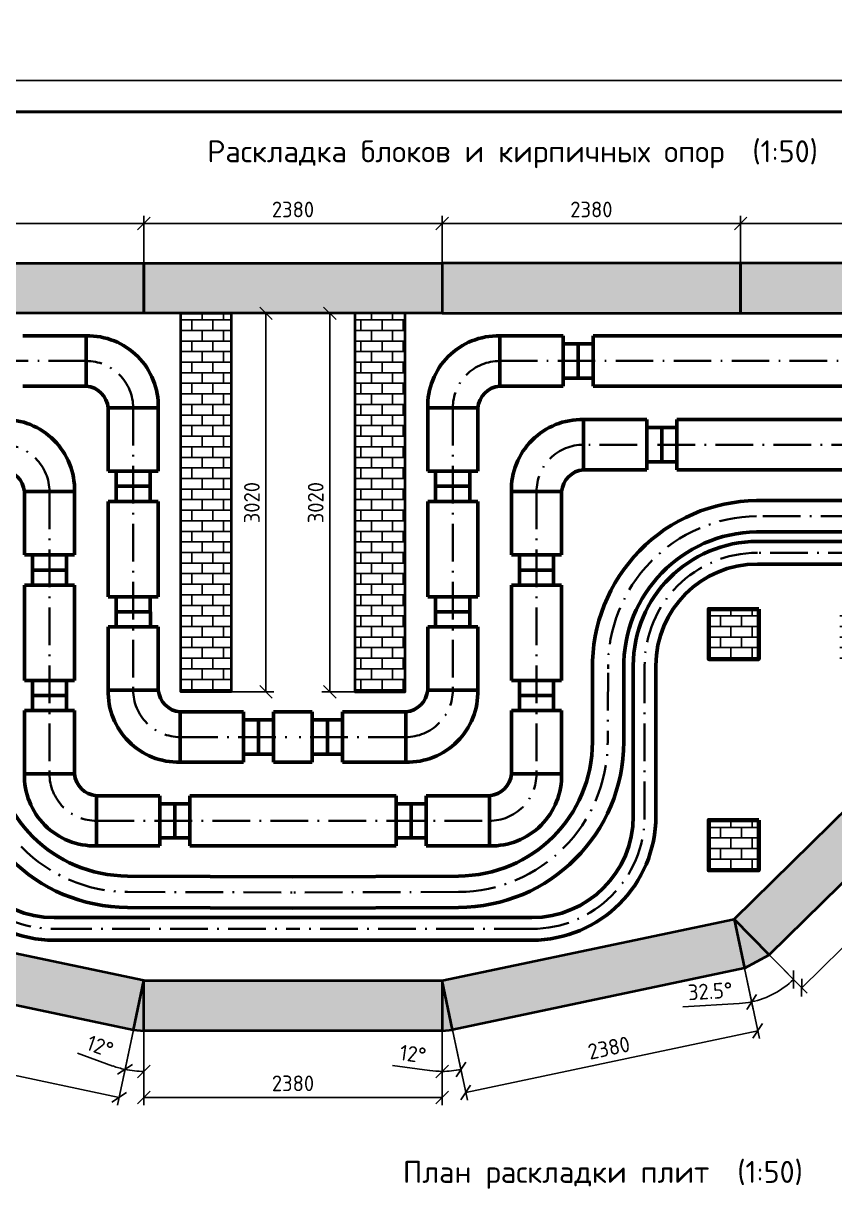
# Model space of a CAD drawing. Header units: millimetres. Extents: x 1601 to 15402, y -324 to 12625.
# Drawn here: x 8071.6 to 8200.9, y 1984 to 2172.3 of the extents above; entities that cross this region are included whole.
import ezdxf

# ---------------------------------------------------------------- set-up
doc = ezdxf.new("R2010")
doc.units = ezdxf.units.MM
doc.linetypes.add('ACAD_ISO10W100', pattern=[18.5, 12, -3, 0.5, -3])
for name, color, linetype, lineweight in [('2 Рамка обычные', 1, 'Continuous', 60), ('Объекты проект.', 1, 'Continuous', 80), ('Основной', 1, 'Continuous', 60)]:
    doc.layers.add(name, color=color, linetype=linetype, lineweight=lineweight)
doc.styles.add('-ISOCPEUR-', font='isocpeur.TTF')
doc.styles.add('GOST', font='GOST Common.ttf')
doc.dimstyles.new('М 1 к 50', dxfattribs={"dimtxt": 2.5, "dimasz": 2, "dimexe": 1.25, "dimexo": 0, "dimgap": 1, "dimtad": 1, "dimdec": 0, "dimlfac": 50, "dimzin": 0, "dimdsep": 46, "dimtxsty": 'GOST', "dimblk": 'OBLIQUE', "dimcen": 0, "dimclrd": 256, "dimclre": 256, "dimclrt": 256, "dimazin": 2, "dimtfac": 1, "dimtdec": 0, "dimtmove": 0, "dimatfit": 3, "dimldrblk": 'NONE', "dimfxl": 1.25, "dimtolj": 1, "dimtzin": 0, "dimlwd": -1, "dimlwe": -1, "dimarcsym": 2})
pattern_1 = [(0, (-52.7648, 0), (0, 1.68656), []), (90, (-52.7648, 0), (-1.68656, 1.68656), [1.68656, -1.68656])]
pattern_2 = [(45, (-52.7648, 94.1374), (0.72403315, 2.65478822), [3.413125, -0.682625, 0, -0.682625])]

# ---------------------------------------------------------------- blocks, each defined once
blk = doc.blocks.new('_Oblique')
at = {"color": 0, "linetype": 'ByBlock', "lineweight": -2}
blk.add_line((-0.5, -0.5), (0.5, 0.5), dxfattribs=at)
blk = doc.blocks.new('*D438')
at = {"transparency": 16777216}
for p, q in [((8043.13, 2134.12), (8043.13, 2141.68)), ((8090.73, 2134.12), (8090.73, 2141.68)), ((8043.13, 2140.43), (8090.73, 2140.43))]:
    blk.add_line(p, q, dxfattribs=at)
at = {"layer": 'Defpoints', "color": 0, "transparency": 16777216}
for p in [(8090.73, 2140.43), (8043.13, 2134.12), (8090.73, 2134.12)]:
    blk.add_point(p, dxfattribs=at)
at = {"transparency": 16777216, "xscale": 2, "yscale": 2, "zscale": 2, "rotation": 180}
blk.add_blockref('_Oblique', (8043.13, 2140.43), dxfattribs=at)
at = {"transparency": 16777216, "xscale": 2, "yscale": 2, "zscale": 2}
blk.add_blockref('_Oblique', (8090.73, 2140.43), dxfattribs=at)
at = {"transparency": 16777216, "insert": (8066.93, 2142.68), "char_height": 2.5, "attachment_point": 5, "style": 'GOST'}
blk.add_mtext('\\A1;2380', dxfattribs=at)
blk = doc.blocks.new('_None')
blk = doc.blocks.new('*D439')
at = {"transparency": 16777216}
for p, q in [((8104.64, 2126.12), (8111.47, 2126.12)), ((8110.22, 2126.12), (8110.22, 2065.72)), ((8104.64, 2065.72), (8111.47, 2065.72))]:
    blk.add_line(p, q, dxfattribs=at)
at = {"layer": 'Defpoints', "color": 0, "transparency": 16777216}
for p in [(8104.64, 2126.12), (8104.64, 2065.72), (8110.22, 2065.72)]:
    blk.add_point(p, dxfattribs=at)
at = {"transparency": 16777216, "xscale": 2, "yscale": 2, "zscale": 2}
for p, rotation in [((8110.22, 2126.12), 90), ((8110.22, 2065.72), 270)]:
    blk.add_blockref('_Oblique', p, dxfattribs=dict(at, rotation=rotation))
at = {"transparency": 16777216, "insert": (8107.97, 2095.92), "char_height": 2.5, "attachment_point": 5, "rotation": 90, "style": 'GOST'}
blk.add_mtext('\\A1;3020', dxfattribs=at)
blk = doc.blocks.new('*D440')
at = {"transparency": 16777216}
for p, q in [((8124.42, 2126.12), (8119.15, 2126.12)), ((8120.4, 2126.12), (8120.4, 2065.72)), ((8124.42, 2065.72), (8119.15, 2065.72))]:
    blk.add_line(p, q, dxfattribs=at)
at = {"layer": 'Defpoints', "color": 0, "transparency": 16777216}
for p in [(8124.42, 2126.12), (8120.4, 2065.72), (8124.42, 2065.72)]:
    blk.add_point(p, dxfattribs=at)
at = {"transparency": 16777216, "xscale": 2, "yscale": 2, "zscale": 2}
for p, rotation in [((8120.4, 2126.12), 90), ((8120.4, 2065.72), 270)]:
    blk.add_blockref('_Oblique', p, dxfattribs=dict(at, rotation=rotation))
at = {"transparency": 16777216, "insert": (8118.15, 2095.92), "char_height": 2.5, "attachment_point": 5, "rotation": 90, "style": 'GOST'}
blk.add_mtext('\\A1;3020', dxfattribs=at)
blk = doc.blocks.new('*D441')
at = {"transparency": 16777216}
for p, q in [((8090.73, 2134.12), (8090.73, 2141.68)), ((8138.33, 2134.12), (8138.33, 2141.68)), ((8090.73, 2140.43), (8138.33, 2140.43))]:
    blk.add_line(p, q, dxfattribs=at)
at = {"layer": 'Defpoints', "color": 0, "transparency": 16777216}
for p in [(8138.33, 2140.43), (8090.73, 2134.12), (8138.33, 2134.12)]:
    blk.add_point(p, dxfattribs=at)
at = {"transparency": 16777216, "xscale": 2, "yscale": 2, "zscale": 2, "rotation": 180}
blk.add_blockref('_Oblique', (8090.73, 2140.43), dxfattribs=at)
at = {"transparency": 16777216, "xscale": 2, "yscale": 2, "zscale": 2}
blk.add_blockref('_Oblique', (8138.33, 2140.43), dxfattribs=at)
at = {"transparency": 16777216, "insert": (8114.53, 2142.68), "char_height": 2.5, "attachment_point": 5, "style": 'GOST'}
blk.add_mtext('\\A1;2380', dxfattribs=at)
blk = doc.blocks.new('*D442')
at = {"transparency": 16777216}
for p, q in [((8138.33, 2134.12), (8138.33, 2141.68)), ((8185.93, 2134.12), (8185.93, 2141.68)), ((8138.33, 2140.43), (8185.93, 2140.43))]:
    blk.add_line(p, q, dxfattribs=at)
at = {"layer": 'Defpoints', "color": 0, "transparency": 16777216}
for p in [(8185.93, 2140.43), (8138.33, 2134.12), (8185.93, 2134.12)]:
    blk.add_point(p, dxfattribs=at)
at = {"transparency": 16777216, "xscale": 2, "yscale": 2, "zscale": 2, "rotation": 180}
blk.add_blockref('_Oblique', (8138.33, 2140.43), dxfattribs=at)
at = {"transparency": 16777216, "xscale": 2, "yscale": 2, "zscale": 2}
blk.add_blockref('_Oblique', (8185.93, 2140.43), dxfattribs=at)
at = {"transparency": 16777216, "insert": (8162.13, 2142.68), "char_height": 2.5, "attachment_point": 5, "style": 'GOST'}
blk.add_mtext('\\A1;2380', dxfattribs=at)
blk = doc.blocks.new('*D443')
at = {"transparency": 16777216}
for p, q in [((8185.93, 2134.12), (8185.93, 2141.68)), ((8233.53, 2134.12), (8233.53, 2141.68)), ((8185.93, 2140.43), (8233.53, 2140.43))]:
    blk.add_line(p, q, dxfattribs=at)
at = {"layer": 'Defpoints', "color": 0, "transparency": 16777216}
for p in [(8233.53, 2140.43), (8185.93, 2134.12), (8233.53, 2134.12)]:
    blk.add_point(p, dxfattribs=at)
at = {"transparency": 16777216, "xscale": 2, "yscale": 2, "zscale": 2, "rotation": 180}
blk.add_blockref('_Oblique', (8185.93, 2140.43), dxfattribs=at)
at = {"transparency": 16777216, "xscale": 2, "yscale": 2, "zscale": 2}
blk.add_blockref('_Oblique', (8233.53, 2140.43), dxfattribs=at)
at = {"transparency": 16777216, "insert": (8209.73, 2142.68), "char_height": 2.5, "attachment_point": 5, "style": 'GOST'}
blk.add_mtext('\\A1;2380', dxfattribs=at)
blk = doc.blocks.new('*D452')
at = {"transparency": 16777216}
for p, q in [((8042.5, 2021.67), (8039.96, 2009.64)), ((8089.08, 2011.84), (8086.54, 1999.81)), ((8040.22, 2010.86), (8086.8, 2001.03))]:
    blk.add_line(p, q, dxfattribs=at)
at = {"layer": 'Defpoints', "color": 0, "transparency": 16777216}
for p in [(8042.5, 2021.67), (8089.08, 2011.84), (8086.8, 2001.03)]:
    blk.add_point(p, dxfattribs=at)
at = {"transparency": 16777216, "xscale": 2, "yscale": 2, "zscale": 2}
for p, rotation in [((8040.22, 2010.86), 168.0864964176612), ((8086.8, 2001.03), 348.0864964176612)]:
    blk.add_blockref('_Oblique', p, dxfattribs=dict(at, rotation=rotation))
at = {"transparency": 16777216, "insert": (8063.97, 2008.15), "char_height": 2.5, "attachment_point": 5, "rotation": 348.0865, "style": 'GOST'}
blk.add_mtext('\\A1;2380', dxfattribs=at)
blk = doc.blocks.new('*D453')
at = {"transparency": 16777216}
for p, q in [((8090.73, 2011.67), (8090.73, 1999.78)), ((8138.33, 2011.67), (8138.33, 1999.78)), ((8090.73, 2001.03), (8138.33, 2001.03))]:
    blk.add_line(p, q, dxfattribs=at)
at = {"layer": 'Defpoints', "color": 0, "transparency": 16777216}
for p in [(8090.73, 2011.67), (8138.33, 2011.67), (8138.33, 2001.03)]:
    blk.add_point(p, dxfattribs=at)
at = {"transparency": 16777216, "xscale": 2, "yscale": 2, "zscale": 2, "rotation": 180}
blk.add_blockref('_Oblique', (8090.73, 2001.03), dxfattribs=at)
at = {"transparency": 16777216, "xscale": 2, "yscale": 2, "zscale": 2}
blk.add_blockref('_Oblique', (8138.33, 2001.03), dxfattribs=at)
at = {"transparency": 16777216, "insert": (8114.53, 2003.28), "char_height": 2.5, "attachment_point": 5, "style": 'GOST'}
blk.add_mtext('\\A1;2380', dxfattribs=at)
blk = doc.blocks.new('*D454')
at = {"transparency": 16777216}
for p, q in [((8186.55, 2021.67), (8188.93, 2010.43)), ((8139.98, 2011.84), (8142.35, 2000.6)), ((8142.09, 2001.83), (8188.67, 2011.65))]:
    blk.add_line(p, q, dxfattribs=at)
at = {"layer": 'Defpoints', "color": 0, "transparency": 16777216}
for p in [(8186.55, 2021.67), (8139.98, 2011.84), (8188.67, 2011.65)]:
    blk.add_point(p, dxfattribs=at)
at = {"transparency": 16777216, "xscale": 2, "yscale": 2, "zscale": 2}
for p, rotation in [((8188.67, 2011.65), 11.91350358233715), ((8142.09, 2001.83), 191.9135035823371)]:
    blk.add_blockref('_Oblique', p, dxfattribs=dict(at, rotation=rotation))
at = {"transparency": 16777216, "insert": (8164.92, 2008.94), "char_height": 2.5, "attachment_point": 5, "rotation": 11.9135, "style": 'GOST'}
blk.add_mtext('\\A1;2380', dxfattribs=at)
blk = doc.blocks.new('*D455')
at = {"transparency": 16777216}
for p, q in [((8224.47, 2057.13), (8230.51, 2050.98)), ((8195.67, 2018.53), (8229.64, 2051.87)), ((8190.51, 2023.79), (8196.55, 2017.64))]:
    blk.add_line(p, q, dxfattribs=at)
at = {"layer": 'Defpoints', "color": 0, "transparency": 16777216}
for p in [(8224.47, 2057.13), (8229.64, 2051.87), (8190.51, 2023.79)]:
    blk.add_point(p, dxfattribs=at)
at = {"transparency": 16777216, "xscale": 2, "yscale": 2, "zscale": 2}
for p, rotation in [((8229.64, 2051.87), 44.47191875475352), ((8195.67, 2018.53), 224.4719187547535)]:
    blk.add_blockref('_Oblique', p, dxfattribs=dict(at, rotation=rotation))
at = {"transparency": 16777216, "insert": (8211.08, 2036.81), "char_height": 2.5, "attachment_point": 5, "rotation": 44.4719, "style": 'GOST'}
blk.add_mtext('\\A1;2380', dxfattribs=at)
blk = doc.blocks.new('*D461')
at = {"transparency": 16777216}
for p, q in [((8089.08, 2011.84), (8087.48, 2004.27)), ((8090.73, 2011.67), (8090.73, 2003.93)), ((8085.81, 2006.04), (8080.17, 2008.08))]:
    blk.add_line(p, q, dxfattribs=at)
for start, end in [(250.169, 258.0865), (258.0865, 270)]:
    blk.add_arc((8090.73, 2019.67), 14.48, start, end, dxfattribs=at)
at = {"layer": 'Defpoints', "color": 0, "transparency": 16777216}
for p in [(8090.73, 2019.67), (8090.73, 2019.67), (8089.08, 2011.84), (8090.73, 2011.67), (8089.73, 2005.22)]:
    blk.add_point(p, dxfattribs=at)
at = {"transparency": 16777216, "xscale": 2, "yscale": 2, "zscale": 2}
for p, rotation in [((8087.74, 2005.5), 168.0864964176652), ((8090.73, 2005.18), 2.398081733190338e-12)]:
    blk.add_blockref('_Oblique', p, dxfattribs=dict(at, rotation=rotation))
at = {"transparency": 16777216, "insert": (8083.76, 2009.18), "char_height": 2.5, "attachment_point": 5, "rotation": 340.169, "style": 'GOST'}
blk.add_mtext('\\A1;12°', dxfattribs=at)
blk = doc.blocks.new('*D464')
at = {"transparency": 16777216}
for p, q in [((8190.51, 2023.79), (8195.25, 2018.96)), ((8186.55, 2021.67), (8187.95, 2015.05)), ((8185.71, 2016.01), (8176.73, 2015.47))]:
    blk.add_line(p, q, dxfattribs=at)
for start, end in [(281.9135, 314.4719), (273.4262, 281.9135)]:
    blk.add_arc((8184.9, 2029.5), 13.51, start, end, dxfattribs=at)
at = {"layer": 'Defpoints', "color": 0, "transparency": 16777216}
for p in [(8184.9, 2029.5), (8184.9, 2029.5), (8190.51, 2023.79), (8186.55, 2021.67), (8192.39, 2018.24)]:
    blk.add_point(p, dxfattribs=at)
at = {"transparency": 16777216, "xscale": 2, "yscale": 2, "zscale": 2}
for p, rotation in [((8194.37, 2019.85), 44.47191875478023), ((8187.69, 2016.27), 191.9135035823295)]:
    blk.add_blockref('_Oblique', p, dxfattribs=dict(at, rotation=rotation))
at = {"transparency": 16777216, "insert": (8181.08, 2017.98), "char_height": 2.5, "attachment_point": 5, "rotation": 3.4262, "style": 'GOST'}
blk.add_mtext('\\A1;32.5°', dxfattribs=at)
blk = doc.blocks.new('*D465')
at = {"transparency": 16777216}
for p, q in [((8138.33, 2011.67), (8138.33, 2003.93)), ((8139.98, 2011.84), (8141.58, 2004.27)), ((8136.33, 2005.32), (8130.39, 2006.15))]:
    blk.add_line(p, q, dxfattribs=at)
for start, end in [(262.0825, 270), (270, 281.9135)]:
    blk.add_arc((8138.33, 2019.67), 14.48, start, end, dxfattribs=at)
at = {"layer": 'Defpoints', "color": 0, "transparency": 16777216}
for p in [(8138.33, 2019.67), (8138.33, 2019.67), (8138.33, 2011.67), (8139.98, 2011.84), (8140.33, 2005.32)]:
    blk.add_point(p, dxfattribs=at)
at = {"transparency": 16777216, "xscale": 2, "yscale": 2, "zscale": 2}
for p, rotation in [((8138.33, 2005.18), 180.0000000000008), ((8141.32, 2005.5), 11.91350358234417)]:
    blk.add_blockref('_Oblique', p, dxfattribs=dict(at, rotation=rotation))
at = {"transparency": 16777216, "insert": (8133.67, 2007.96), "char_height": 2.5, "attachment_point": 5, "rotation": 352.0825, "style": 'GOST'}
blk.add_mtext('\\A1;12°', dxfattribs=at)

msp = doc.modelspace()

# ---------------------------------------------------------------- hatches: boundary and pattern name
h = msp.add_hatch()
h.set_pattern_fill('ANSI36', scale=0.43)
h.set_pattern_definition([(45, (0, 16.3486), (0.72403315, 2.65478822), [3.413125, -0.682625, 0, -0.682625])])
h.paths.add_polyline_path([(8269.2232, 1794.5028), (8221.6232, 1794.5028), (8221.6232, 1782.9028), (8269.2232, 1782.9028)])
h.paths.add_polyline_path([(8089.042, 2009.253), (8153.092, 2009.253), (8153.092, 2017.653), (8089.042, 2017.653)], flags=9)
h.paths.add_polyline_path([(8074.8221, 2163.9291), (8172.1221, 2163.9291), (8172.1221, 2172.3291), (8074.8221, 2172.3291)], flags=9)
h.paths.add_polyline_path([(7926.5102, 1912.0319), (7930.0102, 1912.0319), (7930.0102, 1919.7478), (7926.5102, 1919.7478)], flags=9)
h.paths.add_polyline_path([(8259.0492, 1911.3483), (8262.5492, 1911.3483), (8262.5492, 1919.0642), (8259.0492, 1919.0642)], flags=9)
h = msp.add_hatch()
h.set_pattern_fill('ANSI36', scale=0.43)
h.set_pattern_definition(pattern_2)
h.paths.add_polyline_path([(7947.9286, 2134.1186), (7900.3286, 2134.1186), (7900.3286, 2126.1186), (7947.9286, 2126.1186)])
h.paths.add_polyline_path([(7995.5286, 2134.1186), (7947.9286, 2134.1186), (7947.9286, 2126.1186), (7995.5286, 2126.1186)])
h.paths.add_polyline_path([(8043.1286, 2134.1186), (7995.5286, 2134.1186), (7995.5286, 2126.1186), (8043.1286, 2126.1186)])
h.paths.add_polyline_path([(8090.7286, 2134.1186), (8043.1286, 2134.1186), (8043.1286, 2126.1186), (8090.7286, 2126.1186)])
h.paths.add_polyline_path([(8138.3286, 2134.1186), (8090.7286, 2134.1186), (8090.7286, 2126.1186), (8138.3286, 2126.1186)])
h.paths.add_polyline_path([(8185.9286, 2134.1186), (8138.3286, 2134.1186), (8138.3286, 2126.1186), (8185.9286, 2126.1186)])
h.paths.add_polyline_path([(8233.5286, 2134.1186), (8185.9286, 2134.1186), (8185.9286, 2126.1186), (8233.5286, 2126.1186)])
h.paths.add_polyline_path([(8281.1286, 2134.1186), (8233.5286, 2134.1186), (8233.5286, 2126.1186), (8281.1286, 2126.1186)])
h.paths.add_polyline_path([(8328.7286, 2134.1186), (8281.1286, 2134.1186), (8281.1286, 2126.1186), (8328.7286, 2126.1186)])
h = msp.add_hatch()
h.set_pattern_fill('AR-B816', scale=0.0083)
h.set_pattern_definition(pattern_1)
h.paths.add_polyline_path([(8104.6406, 2126.1186), (8096.6406, 2126.1186), (8096.6406, 2065.7186), (8104.6406, 2065.7186)])
h.paths.add_polyline_path([(8132.4165, 2126.1186), (8124.4165, 2126.1186), (8124.4165, 2065.7186), (8132.4165, 2065.7186)])
h = msp.add_hatch()
h.set_pattern_fill('ANSI36', scale=0.43)
h.set_pattern_definition(pattern_2)
h.paths.add_polyline_path([(8316.8232, 2073.361), (8316.8232, 2081.361), (8269.2232, 2081.361), (8269.2232, 2073.361)])
h.paths.add_polyline_path([(8269.2232, 2073.361), (8266.4958, 2080.8817), (8221.7474, 2064.6539), (8224.4748, 2057.1331)])
h.paths.add_polyline_path([(8184.9033, 2029.4952), (8190.5078, 2023.7865), (8224.4748, 2057.1331), (8218.8703, 2062.8419)])
h.paths.add_polyline_path([(8138.3286, 2019.669), (8139.98, 2011.8413), (8186.5548, 2021.6676), (8184.9033, 2029.4952)])
h.paths.add_polyline_path([(8138.3286, 2011.669), (8138.3286, 2019.669), (8090.7286, 2019.669), (8090.7286, 2011.669)])
h.paths.add_polyline_path([(8044.1538, 2029.4952), (8042.5024, 2021.6676), (8089.0771, 2011.8413), (8090.7286, 2019.669)])
h.paths.add_polyline_path([(8038.5494, 2023.7865), (8044.1538, 2029.4952), (8010.1868, 2062.8419), (8004.5823, 2057.1331)])
h.paths.add_polyline_path([(7962.5613, 2080.8817), (7959.8339, 2073.361), (8004.5823, 2057.1331), (8007.3097, 2064.6539)])
h.paths.add_polyline_path([(7912.2339, 2081.361), (7912.2339, 2073.361), (7959.8339, 2073.361), (7959.8339, 2081.361)])
h = msp.add_hatch()
h.set_pattern_fill('ANSI36', scale=0.17)
h.set_pattern_definition([(45, (-52.7648, 94.1374), (0.286245664, 1.049567434), [1.349375, -0.269875, 0, -0.269875])])
h.paths.add_polyline_path([(8010.1868, 2062.8419), (8007.3097, 2064.6539), (8004.5823, 2057.1331)])
h.paths.add_polyline_path([(8044.1538, 2029.4952), (8038.5494, 2023.7865), (8042.5024, 2021.6676)])
h.paths.add_polyline_path([(8089.0771, 2011.8413), (8090.7286, 2011.669), (8090.7286, 2019.669)])
h.paths.add_polyline_path([(8138.3286, 2019.669), (8138.3286, 2011.669), (8139.98, 2011.8413)])
h.paths.add_polyline_path([(8186.5548, 2021.6676), (8190.5078, 2023.7865), (8184.9033, 2029.4952)])
h.paths.add_polyline_path([(8224.4748, 2057.1331), (8221.7474, 2064.6539), (8218.8703, 2062.8419)])
h.paths.add_polyline_path([(8269.2232, 2073.361), (8269.2232, 2081.361), (8266.4958, 2080.8817)])
h = msp.add_hatch()
h.set_pattern_fill('AR-B816', scale=0.0083)
h.set_pattern_definition(pattern_1)
h.paths.add_polyline_path([(8209.7706, 2078.948), (8201.7706, 2078.948), (8201.7706, 2070.948), (8209.7706, 2070.948), (8209.7706, 2074.823, -1), (8209.7706, 2075.073)])
h.paths.add_polyline_path([(8188.835, 2078.948), (8180.835, 2078.948), (8180.835, 2070.948), (8188.835, 2070.948)])
h.paths.add_polyline_path([(8188.835, 2045.265), (8180.835, 2045.265), (8180.835, 2037.265), (8188.835, 2037.265)])

# ---------------------------------------------------------------- linework, layer by layer
msp.add_line((8215.7453, 2126.1186), (8080.0303, 2126.1186))
at = {"color": 3, "linetype": 'ACAD_ISO10W100', "lineweight": 35, "ltscale": 0.5}
for p, q in [((8081.5518, 2118.5152), (7930.3194, 2118.5152)), ((8147.5053, 2118.5152), (8298.7377, 2118.5152)), ((8089.0397, 2111.0188), (8089.0435, 2066.0134)), ((8140.0175, 2111.0188), (8140.0137, 2066.0134)), ((8298.9457, 2105.1614), (8160.8737, 2105.1627)), ((8075.6835, 2097.6688), (8075.6835, 2052.6565)), ((8153.3737, 2097.6688), (8153.3737, 2052.6565)), ((8260.2431, 2093.7436), (8188.4738, 2093.7416)), ((8298.4111, 2087.9195), (8188.6156, 2087.9195)), ((8164.7918, 2068.7435), (8164.7302, 2057.6749)), ((8170.6156, 2069.9195), (8170.6156, 2045.9195)), ((8096.5435, 2058.5201), (8114.5286, 2058.5201)), ((8132.5137, 2058.5201), (8114.5286, 2058.5201)), ((8132.5137, 2058.5201), (8114.5286, 2058.5201)), ((8083.1835, 2045.1601), (8145.8858, 2045.1576)), ((8088.1532, 2033.8092), (8114.5286, 2033.7433)), ((8140.9039, 2033.8092), (8114.5286, 2033.7433)), ((8076.4416, 2027.9195), (8114.5286, 2027.9195)), ((8152.6156, 2027.9195), (8114.5286, 2027.9195))]:
    msp.add_line(p, q, dxfattribs=at)
at = {"color": 18, "lineweight": 35, "true_color": 0x000000}
for p, q in [((8095.6835, 2045.1614), (8095.6835, 2044.0214)), ((8095.6835, 2045.1595), (8095.6835, 2044.0195)), ((8133.3737, 2045.1614), (8133.3737, 2044.0214)), ((8133.3737, 2045.1595), (8133.3737, 2044.0195))]:
    msp.add_line(p, q, dxfattribs=at)
at = {"lineweight": 40}
for p, q in [((8186.5548, 2021.6676), (8190.5078, 2023.7865)), ((8089.0771, 2011.8413), (8090.7286, 2011.669)), ((8138.3286, 2011.669), (8139.98, 2011.8413))]:
    msp.add_line(p, q, dxfattribs=at)
msp.add_lwpolyline([(7875.4505, 2163.2524), (8469.4505, 2163.2524), (8469.4505, 1743.2524), (7875.4505, 1743.2524)], close=True)
at = {"const_width": 0.5}
msp.add_lwpolyline([(7895.4505, 2158.2524), (8464.4505, 2158.2524), (8464.4505, 1748.2524), (7895.4505, 1748.2524)], close=True, dxfattribs=at)
at = {"lineweight": 40}
for points in [[(8043.1286, 2134.1186), (8090.7286, 2134.1186), (8090.7286, 2126.1186), (8043.1286, 2126.1186)], [(8090.7286, 2134.1186), (8138.3286, 2134.1186), (8138.3286, 2126.1186), (8090.7286, 2126.1186)], [(8185.9286, 2134.1186), (8138.3286, 2134.1186), (8138.3286, 2126.1186), (8185.9286, 2126.1186)], [(8233.5286, 2134.1186), (8185.9286, 2134.1186), (8185.9286, 2126.1186), (8233.5286, 2126.1186)], [(8104.6406, 2126.1186), (8104.6406, 2065.7186), (8096.6406, 2065.7186), (8096.6406, 2126.1186)], [(8124.4165, 2126.1186), (8124.4165, 2065.7186), (8132.4165, 2065.7186), (8132.4165, 2126.1186)], [(8184.9033, 2029.4952), (8218.8703, 2062.8419), (8224.4748, 2057.1331), (8190.5078, 2023.7865)], [(8090.7286, 2019.669), (8044.1538, 2029.4952), (8042.5024, 2021.6676), (8089.0771, 2011.8413)], [(8138.3286, 2019.669), (8184.9033, 2029.4952), (8186.5548, 2021.6676), (8139.98, 2011.8413)], [(8090.7286, 2019.669), (8138.3286, 2019.669), (8138.3286, 2011.669), (8090.7286, 2011.669)]]:
    msp.add_lwpolyline(points, close=True, dxfattribs=at)
at = {"lineweight": 100}
for points in [[(8188.835, 2078.948), (8180.835, 2078.948), (8180.835, 2070.948), (8188.835, 2070.948)], [(8188.835, 2045.265), (8180.835, 2045.265), (8180.835, 2037.265), (8188.835, 2037.265)]]:
    msp.add_lwpolyline(points, close=True, dxfattribs=at)
at = {"color": 3, "linetype": 'ACAD_ISO10W100', "lineweight": 35, "ltscale": 0.5}
for centre, radius, start, end in [((8081.5457, 2111.0212), 7.4939, 359.981201, 90.0464), ((8147.5114, 2111.0212), 7.4939, 89.9536, 180.018799), ((8068.1895, 2097.6688), 7.4939, 359.981201, 90.0464), ((8160.8676, 2097.6688), 7.4939, 89.9536, 180.018799), ((8188.7918, 2069.7437), 24, 90.759082, 180.770971), ((8188.6156, 2069.9195), 18, 90, 180), ((8096.5374, 2066.014), 7.4939, 179.981201, 270.0464), ((8132.5197, 2066.014), 7.4939, 269.9536, 0.018799), ((8088.3266, 2057.8086), 24, 180.155929, 269.586156), ((8140.7305, 2057.8086), 24, 270.413844, 359.844071), ((8083.1774, 2052.654), 7.4939, 179.981201, 270.0464), ((8145.8797, 2052.654), 7.4939, 269.9536, 0.018799), ((8076.4416, 2045.9195), 18, 180, 270), ((8152.6156, 2045.9195), 18, 270, 0)]:
    msp.add_arc(centre, radius, start, end, dxfattribs=at)
at = {"layer": '2 Рамка обычные'}
for p, q in [((8071.4397, 2122.5176), (8082.0675, 2122.5176)), ((8081.5518, 2122.5176), (8081.5518, 2114.5176)), ((8157.6175, 2122.5176), (8146.9896, 2122.5176)), ((8147.5053, 2122.5176), (8147.5053, 2114.5176)), ((8157.6175, 2114.5176), (8157.6175, 2122.5176)), ((8157.6175, 2121.2476), (8160.0175, 2121.2476)), ((8162.4175, 2121.2476), (8160.0175, 2121.2476)), ((8160.0175, 2115.7838), (8160.0175, 2121.2438)), ((8160.0175, 2115.7838), (8160.0175, 2121.2438)), ((8162.4175, 2114.5176), (8162.4175, 2122.5176)), ((8162.4175, 2122.5176), (8298.4474, 2122.5176)), ((8157.6175, 2115.7876), (8160.0175, 2115.7876)), ((8162.4175, 2115.7876), (8160.0175, 2115.7876)), ((8071.4397, 2114.5176), (8081.5518, 2114.5176)), ((8157.6175, 2114.5176), (8147.5053, 2114.5176)), ((8162.4175, 2114.5176), (8298.4474, 2114.5176)), ((8093.0397, 2100.9176), (8093.0397, 2111.556)), ((8136.0175, 2100.9176), (8136.0175, 2111.556)), ((8085.0397, 2111.0188), (8093.0397, 2111.0188)), ((8085.0397, 2100.9176), (8085.0397, 2111.0188)), ((8144.0175, 2111.0188), (8136.0175, 2111.0188)), ((8144.0175, 2100.9176), (8144.0175, 2111.0188)), ((8093.0397, 2100.9176), (8085.0397, 2100.9176)), ((8086.3097, 2100.9176), (8086.3097, 2098.5176)), ((8091.7697, 2100.9176), (8091.7697, 2098.5176)), ((8136.0175, 2100.9176), (8144.0175, 2100.9176)), ((8137.2875, 2100.9176), (8137.2875, 2098.5176)), ((8142.7475, 2100.9176), (8142.7475, 2098.5176)), ((8086.3097, 2098.5176), (8091.7697, 2098.5176)), ((8086.3097, 2098.5176), (8091.7697, 2098.5176)), ((8091.7697, 2098.5176), (8086.3097, 2098.5176)), ((8091.7697, 2098.5176), (8086.3097, 2098.5176)), ((8091.7697, 2098.5176), (8086.3097, 2098.5176)), ((8091.7697, 2098.5176), (8086.3097, 2098.5176)), ((8086.3097, 2098.5176), (8091.7697, 2098.5176)), ((8086.3097, 2098.5176), (8091.7697, 2098.5176)), ((8091.7697, 2098.5176), (8086.3097, 2098.5176)), ((8091.7697, 2098.5176), (8086.3097, 2098.5176)), ((8091.7697, 2098.5176), (8086.3097, 2098.5176)), ((8091.7697, 2098.5176), (8086.3097, 2098.5176)), ((8086.3097, 2098.5176), (8091.7697, 2098.5176)), ((8086.3097, 2098.5176), (8091.7697, 2098.5176)), ((8091.7697, 2098.5176), (8086.3097, 2098.5176)), ((8091.7697, 2098.5176), (8086.3097, 2098.5176)), ((8091.7697, 2098.5176), (8086.3097, 2098.5176)), ((8091.7697, 2098.5176), (8086.3097, 2098.5176)), ((8086.3097, 2098.5176), (8091.7697, 2098.5176)), ((8086.3097, 2098.5176), (8091.7697, 2098.5176)), ((8091.7697, 2098.5176), (8086.3097, 2098.5176)), ((8091.7697, 2098.5176), (8086.3097, 2098.5176)), ((8086.3097, 2096.1176), (8086.3097, 2098.5176)), ((8091.7697, 2098.5176), (8086.3097, 2098.5176)), ((8091.7697, 2098.5176), (8086.3097, 2098.5176)), ((8091.7697, 2096.1176), (8091.7697, 2098.5176)), ((8142.7475, 2098.5176), (8137.2875, 2098.5176)), ((8142.7475, 2098.5176), (8137.2875, 2098.5176)), ((8137.2875, 2098.5176), (8142.7475, 2098.5176)), ((8137.2875, 2098.5176), (8142.7475, 2098.5176)), ((8137.2875, 2098.5176), (8142.7475, 2098.5176)), ((8137.2875, 2098.5176), (8142.7475, 2098.5176)), ((8142.7475, 2098.5176), (8137.2875, 2098.5176)), ((8142.7475, 2098.5176), (8137.2875, 2098.5176)), ((8137.2875, 2098.5176), (8142.7475, 2098.5176)), ((8137.2875, 2098.5176), (8142.7475, 2098.5176)), ((8137.2875, 2098.5176), (8142.7475, 2098.5176)), ((8137.2875, 2098.5176), (8142.7475, 2098.5176)), ((8142.7475, 2098.5176), (8137.2875, 2098.5176)), ((8142.7475, 2098.5176), (8137.2875, 2098.5176)), ((8137.2875, 2098.5176), (8142.7475, 2098.5176)), ((8137.2875, 2098.5176), (8142.7475, 2098.5176)), ((8137.2875, 2098.5176), (8142.7475, 2098.5176)), ((8137.2875, 2098.5176), (8142.7475, 2098.5176)), ((8142.7475, 2098.5176), (8137.2875, 2098.5176)), ((8142.7475, 2098.5176), (8137.2875, 2098.5176)), ((8137.2875, 2098.5176), (8142.7475, 2098.5176)), ((8137.2875, 2098.5176), (8142.7475, 2098.5176)), ((8137.2875, 2096.1176), (8137.2875, 2098.5176)), ((8137.2875, 2098.5176), (8142.7475, 2098.5176)), ((8137.2875, 2098.5176), (8142.7475, 2098.5176)), ((8142.7475, 2096.1176), (8142.7475, 2098.5176)), ((8093.0397, 2096.1176), (8085.0397, 2096.1176)), ((8085.0397, 2096.1176), (8085.0397, 2080.91)), ((8093.0397, 2080.91), (8093.0397, 2096.1176)), ((8136.0175, 2096.1176), (8144.0175, 2096.1176)), ((8136.0175, 2080.91), (8136.0175, 2096.1176)), ((8144.0175, 2096.1176), (8144.0175, 2080.91)), ((8085.0397, 2080.91), (8093.0397, 2080.91)), ((8086.3097, 2080.91), (8086.3097, 2078.51)), ((8091.7697, 2080.91), (8091.7697, 2078.51)), ((8144.0175, 2080.91), (8136.0175, 2080.91)), ((8137.2875, 2080.91), (8137.2875, 2078.51)), ((8142.7475, 2080.91), (8142.7475, 2078.51)), ((8091.7697, 2078.51), (8086.3097, 2078.51)), ((8091.7697, 2078.51), (8086.3097, 2078.51)), ((8086.3097, 2078.51), (8091.7697, 2078.51)), ((8086.3097, 2078.51), (8091.7697, 2078.51)), ((8086.3097, 2078.51), (8091.7697, 2078.51)), ((8086.3097, 2078.51), (8091.7697, 2078.51)), ((8091.7697, 2078.51), (8086.3097, 2078.51)), ((8091.7697, 2078.51), (8086.3097, 2078.51)), ((8086.3097, 2078.51), (8091.7697, 2078.51)), ((8086.3097, 2078.51), (8091.7697, 2078.51)), ((8086.3097, 2078.51), (8091.7697, 2078.51)), ((8086.3097, 2078.51), (8091.7697, 2078.51)), ((8091.7735, 2078.5176), (8086.3135, 2078.5176)), ((8091.7735, 2078.5176), (8086.3135, 2078.5176)), ((8086.3135, 2078.5176), (8091.7735, 2078.5176)), ((8086.3135, 2078.5176), (8091.7735, 2078.5176)), ((8086.3135, 2076.1176), (8086.3135, 2078.5176)), ((8086.3135, 2078.5176), (8091.7735, 2078.5176)), ((8086.3135, 2078.5176), (8091.7735, 2078.5176)), ((8091.7735, 2078.5176), (8086.3135, 2078.5176)), ((8091.7735, 2078.5176), (8086.3135, 2078.5176)), ((8086.3135, 2078.5176), (8091.7735, 2078.5176)), ((8086.3135, 2078.5176), (8091.7735, 2078.5176)), ((8086.3135, 2078.5176), (8091.7735, 2078.5176)), ((8086.3135, 2078.5176), (8091.7735, 2078.5176)), ((8091.7735, 2076.1176), (8091.7735, 2078.5176)), ((8137.2837, 2078.5176), (8142.7437, 2078.5176)), ((8137.2837, 2078.5176), (8142.7437, 2078.5176)), ((8142.7437, 2078.5176), (8137.2837, 2078.5176)), ((8142.7437, 2078.5176), (8137.2837, 2078.5176)), ((8137.2837, 2076.1176), (8137.2837, 2078.5176)), ((8142.7437, 2078.5176), (8137.2837, 2078.5176)), ((8142.7437, 2078.5176), (8137.2837, 2078.5176)), ((8137.2837, 2078.5176), (8142.7437, 2078.5176)), ((8137.2837, 2078.5176), (8142.7437, 2078.5176)), ((8142.7437, 2078.5176), (8137.2837, 2078.5176)), ((8142.7437, 2078.5176), (8137.2837, 2078.5176)), ((8142.7437, 2078.5176), (8137.2837, 2078.5176)), ((8142.7437, 2078.5176), (8137.2837, 2078.5176)), ((8137.2875, 2078.51), (8142.7475, 2078.51)), ((8137.2875, 2078.51), (8142.7475, 2078.51)), ((8142.7475, 2078.51), (8137.2875, 2078.51)), ((8142.7475, 2078.51), (8137.2875, 2078.51)), ((8142.7475, 2078.51), (8137.2875, 2078.51)), ((8142.7475, 2078.51), (8137.2875, 2078.51)), ((8137.2875, 2078.51), (8142.7475, 2078.51)), ((8137.2875, 2078.51), (8142.7475, 2078.51)), ((8142.7475, 2078.51), (8137.2875, 2078.51)), ((8142.7475, 2078.51), (8137.2875, 2078.51)), ((8142.7475, 2078.51), (8137.2875, 2078.51)), ((8142.7475, 2078.51), (8137.2875, 2078.51)), ((8142.7437, 2076.1176), (8142.7437, 2078.5176)), ((8085.0435, 2076.1176), (8093.0435, 2076.1176)), ((8085.0435, 2076.1176), (8085.0435, 2065.4793)), ((8093.0435, 2076.1176), (8093.0435, 2066.0165)), ((8144.0137, 2076.1176), (8136.0137, 2076.1176)), ((8136.0137, 2076.1176), (8136.0137, 2066.0165)), ((8144.0137, 2076.1176), (8144.0137, 2065.4793)), ((8093.0435, 2066.0165), (8085.0435, 2066.0165)), ((8136.0137, 2066.0165), (8144.0137, 2066.0165)), ((8096.5313, 2054.5176), (8096.5313, 2062.5176)), ((8106.6435, 2062.5176), (8096.5313, 2062.5176)), ((8106.6435, 2062.5176), (8106.6435, 2054.5176)), ((8114.5286, 2062.5176), (8111.4435, 2062.5176)), ((8111.4435, 2062.5176), (8111.4435, 2054.5176)), ((8114.5286, 2062.5176), (8117.6137, 2062.5176)), ((8117.6137, 2062.5176), (8117.6137, 2054.5176)), ((8122.4137, 2062.5176), (8122.4137, 2054.5176)), ((8122.4137, 2062.5176), (8132.5258, 2062.5176)), ((8132.5258, 2054.5176), (8132.5258, 2062.5176)), ((8106.6435, 2061.2476), (8109.0435, 2061.2476)), ((8109.0435, 2061.2514), (8109.0435, 2055.7914)), ((8109.0435, 2055.7895), (8109.0435, 2061.2495)), ((8111.4435, 2061.2476), (8109.0435, 2061.2476)), ((8109.0435, 2061.2476), (8109.0435, 2055.7876)), ((8109.0435, 2061.2476), (8109.0435, 2055.7876)), ((8109.0435, 2061.2476), (8109.0435, 2055.7876)), ((8109.0435, 2061.2476), (8109.0435, 2055.7876)), ((8117.6137, 2061.2476), (8120.0137, 2061.2476)), ((8120.0137, 2061.2514), (8120.0137, 2055.7914)), ((8120.0137, 2055.7895), (8120.0137, 2061.2495)), ((8120.0137, 2061.2476), (8120.0137, 2055.7876)), ((8120.0137, 2061.2476), (8120.0137, 2055.7876)), ((8120.0137, 2061.2476), (8120.0137, 2055.7876)), ((8120.0137, 2061.2476), (8120.0137, 2055.7876)), ((8122.4137, 2061.2476), (8120.0137, 2061.2476)), ((8106.6435, 2055.7876), (8109.0435, 2055.7876)), ((8111.4435, 2055.7876), (8109.0435, 2055.7876)), ((8117.6137, 2055.7876), (8120.0137, 2055.7876)), ((8122.4137, 2055.7876), (8120.0137, 2055.7876)), ((8106.6435, 2054.5176), (8096.0156, 2054.5176)), ((8114.5286, 2054.5176), (8111.4435, 2054.5176)), ((8114.5286, 2054.5176), (8117.6137, 2054.5176)), ((8122.4137, 2054.5176), (8133.0415, 2054.5176))]:
    msp.add_line(p, q, dxfattribs=at)
at = {"layer": '2 Рамка обычные', "color": 5}
for p, q in [((8170.9737, 2109.1652), (8160.3458, 2109.1652)), ((8160.8615, 2109.1652), (8160.8615, 2101.1652)), ((8170.9737, 2101.1652), (8170.9737, 2109.1652)), ((8170.9737, 2107.8952), (8173.3737, 2107.8952)), ((8173.3737, 2102.4314), (8173.3737, 2107.8914)), ((8175.7737, 2107.8914), (8173.3737, 2107.8914)), ((8175.7737, 2101.1614), (8175.7737, 2109.1614)), ((8175.7737, 2109.1614), (8298.4474, 2109.1614)), ((8170.9737, 2102.4352), (8173.3737, 2102.4352)), ((8175.7737, 2102.4314), (8173.3737, 2102.4314)), ((8170.9737, 2101.1652), (8160.8615, 2101.1652)), ((8175.7737, 2101.1614), (8298.4474, 2101.1614)), ((8071.6835, 2097.6664), (8079.6835, 2097.6664)), ((8071.6835, 2087.5652), (8071.6835, 2097.6664)), ((8079.6835, 2087.5652), (8079.6835, 2098.2036)), ((8149.3737, 2087.5652), (8149.3737, 2098.2036)), ((8157.3737, 2097.6664), (8149.3737, 2097.6664)), ((8157.3737, 2087.5652), (8157.3737, 2097.6664)), ((8079.6835, 2087.5652), (8071.6835, 2087.5652)), ((8072.9535, 2087.5652), (8072.9535, 2085.1652)), ((8078.4135, 2087.5652), (8078.4135, 2085.1652)), ((8149.3737, 2087.5652), (8157.3737, 2087.5652)), ((8150.6437, 2087.5652), (8150.6437, 2085.1652)), ((8156.1037, 2087.5652), (8156.1037, 2085.1652)), ((8072.9535, 2085.1652), (8078.4135, 2085.1652)), ((8072.9535, 2085.1652), (8078.4135, 2085.1652)), ((8078.4135, 2085.1652), (8072.9535, 2085.1652)), ((8078.4135, 2085.1652), (8072.9535, 2085.1652)), ((8078.4135, 2085.1652), (8072.9535, 2085.1652)), ((8078.4135, 2085.1652), (8072.9535, 2085.1652)), ((8072.9535, 2085.1652), (8078.4135, 2085.1652)), ((8072.9535, 2085.1652), (8078.4135, 2085.1652)), ((8078.4135, 2085.1652), (8072.9535, 2085.1652)), ((8078.4135, 2085.1652), (8072.9535, 2085.1652)), ((8072.9535, 2082.7652), (8072.9535, 2085.1652)), ((8078.4135, 2085.1652), (8072.9535, 2085.1652)), ((8078.4135, 2085.1652), (8072.9535, 2085.1652)), ((8078.4135, 2082.7652), (8078.4135, 2085.1652)), ((8156.1037, 2085.1652), (8150.6437, 2085.1652)), ((8156.1037, 2085.1652), (8150.6437, 2085.1652)), ((8150.6437, 2085.1652), (8156.1037, 2085.1652)), ((8150.6437, 2085.1652), (8156.1037, 2085.1652)), ((8150.6437, 2085.1652), (8156.1037, 2085.1652)), ((8150.6437, 2085.1652), (8156.1037, 2085.1652)), ((8156.1037, 2085.1652), (8150.6437, 2085.1652)), ((8156.1037, 2085.1652), (8150.6437, 2085.1652)), ((8150.6437, 2085.1652), (8156.1037, 2085.1652)), ((8150.6437, 2085.1652), (8156.1037, 2085.1652)), ((8150.6437, 2082.7652), (8150.6437, 2085.1652)), ((8150.6437, 2085.1652), (8156.1037, 2085.1652)), ((8150.6437, 2085.1652), (8156.1037, 2085.1652)), ((8156.1037, 2082.7652), (8156.1037, 2085.1652)), ((8079.6835, 2082.7652), (8071.6835, 2082.7652)), ((8071.6835, 2082.7652), (8071.6835, 2067.5576)), ((8079.6835, 2067.5576), (8079.6835, 2082.7652)), ((8149.3737, 2082.7652), (8157.3737, 2082.7652)), ((8149.3737, 2067.5576), (8149.3737, 2082.7652)), ((8157.3737, 2082.7652), (8157.3737, 2067.5576)), ((8071.6835, 2067.5576), (8079.6835, 2067.5576)), ((8072.9535, 2067.5576), (8072.9535, 2065.1576)), ((8078.4135, 2067.5576), (8078.4135, 2065.1576)), ((8157.3737, 2067.5576), (8149.3737, 2067.5576)), ((8150.6437, 2067.5576), (8150.6437, 2065.1576)), ((8156.1037, 2067.5576), (8156.1037, 2065.1576)), ((8078.4135, 2065.1576), (8072.9535, 2065.1576)), ((8078.4135, 2065.1576), (8072.9535, 2065.1576)), ((8072.9535, 2065.1576), (8078.4135, 2065.1576)), ((8072.9535, 2065.1576), (8078.4135, 2065.1576)), ((8072.9535, 2062.7576), (8072.9535, 2065.1576)), ((8072.9535, 2065.1576), (8078.4135, 2065.1576)), ((8072.9535, 2065.1576), (8078.4135, 2065.1576)), ((8078.4135, 2065.1576), (8072.9535, 2065.1576)), ((8078.4135, 2065.1576), (8072.9535, 2065.1576)), ((8072.9535, 2065.1576), (8078.4135, 2065.1576)), ((8072.9535, 2065.1576), (8078.4135, 2065.1576)), ((8072.9535, 2065.1576), (8078.4135, 2065.1576)), ((8072.9535, 2065.1576), (8078.4135, 2065.1576)), ((8078.4135, 2062.7576), (8078.4135, 2065.1576)), ((8150.6437, 2065.1576), (8156.1037, 2065.1576)), ((8150.6437, 2065.1576), (8156.1037, 2065.1576)), ((8156.1037, 2065.1576), (8150.6437, 2065.1576)), ((8156.1037, 2065.1576), (8150.6437, 2065.1576)), ((8150.6437, 2062.7576), (8150.6437, 2065.1576)), ((8156.1037, 2065.1576), (8150.6437, 2065.1576)), ((8156.1037, 2065.1576), (8150.6437, 2065.1576)), ((8150.6437, 2065.1576), (8156.1037, 2065.1576)), ((8150.6437, 2065.1576), (8156.1037, 2065.1576)), ((8156.1037, 2065.1576), (8150.6437, 2065.1576)), ((8156.1037, 2065.1576), (8150.6437, 2065.1576)), ((8156.1037, 2065.1576), (8150.6437, 2065.1576)), ((8156.1037, 2065.1576), (8150.6437, 2065.1576)), ((8156.1037, 2062.7576), (8156.1037, 2065.1576)), ((8071.6835, 2062.7576), (8079.6835, 2062.7576)), ((8071.6835, 2062.7576), (8071.6835, 2052.1193)), ((8079.6835, 2062.7576), (8079.6835, 2052.6565)), ((8157.3737, 2062.7576), (8149.3737, 2062.7576)), ((8149.3737, 2062.7576), (8149.3737, 2052.6565)), ((8157.3737, 2062.7576), (8157.3737, 2052.1193)), ((8079.6835, 2052.6565), (8071.6835, 2052.6565)), ((8149.3737, 2052.6565), (8157.3737, 2052.6565)), ((8083.1713, 2041.1576), (8083.1713, 2049.1576)), ((8093.2835, 2049.1576), (8083.1713, 2049.1576)), ((8093.2835, 2049.1576), (8093.2835, 2041.1576)), ((8093.2835, 2047.8876), (8095.6835, 2047.8876)), ((8098.0835, 2047.8914), (8095.6835, 2047.8914)), ((8095.6835, 2047.8914), (8095.6835, 2042.4314)), ((8095.6835, 2047.8914), (8095.6835, 2042.4314)), ((8095.6835, 2047.8914), (8095.6835, 2042.4314)), ((8095.6835, 2042.4314), (8095.6835, 2047.8914)), ((8095.6835, 2047.8895), (8095.6835, 2042.4295)), ((8095.6835, 2047.8895), (8095.6835, 2042.4295)), ((8095.6835, 2047.8895), (8095.6835, 2042.4295)), ((8095.6835, 2047.8895), (8095.6835, 2042.4295)), ((8095.6835, 2047.8895), (8095.6835, 2042.4295)), ((8095.6835, 2047.8895), (8095.6835, 2042.4295)), ((8095.6835, 2047.8895), (8095.6835, 2042.4295)), ((8095.6835, 2047.8876), (8095.6835, 2042.4276)), ((8095.6835, 2047.8876), (8095.6835, 2042.4276)), ((8095.6835, 2047.8876), (8095.6835, 2042.4276)), ((8114.5286, 2049.1614), (8098.0835, 2049.1614)), ((8098.0835, 2049.1614), (8098.0835, 2041.1614)), ((8114.5286, 2049.1614), (8130.9737, 2049.1614)), ((8130.9737, 2049.1614), (8130.9737, 2041.1614)), ((8130.9737, 2047.8914), (8133.3737, 2047.8914)), ((8133.3737, 2047.8914), (8133.3737, 2042.4314)), ((8133.3737, 2047.8914), (8133.3737, 2042.4314)), ((8133.3737, 2047.8914), (8133.3737, 2042.4314)), ((8133.3737, 2042.4314), (8133.3737, 2047.8914)), ((8133.3737, 2047.8895), (8133.3737, 2042.4295)), ((8133.3737, 2047.8895), (8133.3737, 2042.4295)), ((8133.3737, 2047.8895), (8133.3737, 2042.4295)), ((8133.3737, 2047.8895), (8133.3737, 2042.4295)), ((8133.3737, 2047.8895), (8133.3737, 2042.4295)), ((8133.3737, 2047.8895), (8133.3737, 2042.4295)), ((8133.3737, 2047.8895), (8133.3737, 2042.4295)), ((8133.3737, 2047.8876), (8133.3737, 2042.4276)), ((8133.3737, 2047.8876), (8133.3737, 2042.4276)), ((8135.7737, 2047.8876), (8133.3737, 2047.8876)), ((8133.3737, 2047.8876), (8133.3737, 2042.4276)), ((8135.7737, 2049.1576), (8135.7737, 2041.1576)), ((8135.7737, 2049.1576), (8145.8858, 2049.1576)), ((8145.8858, 2041.1576), (8145.8858, 2049.1576)), ((8093.2835, 2042.4276), (8095.6835, 2042.4276)), ((8098.0835, 2042.4314), (8095.6835, 2042.4314)), ((8130.9737, 2042.4314), (8133.3737, 2042.4314)), ((8135.7737, 2042.4276), (8133.3737, 2042.4276)), ((8093.2835, 2041.1576), (8082.6556, 2041.1576)), ((8114.5286, 2041.1614), (8098.0835, 2041.1614)), ((8114.5286, 2041.1614), (8130.9737, 2041.1614)), ((8135.7737, 2041.1576), (8146.4015, 2041.1576))]:
    msp.add_line(p, q, dxfattribs=at)
at = {"layer": '2 Рамка обычные'}
for centre, radius, start, end in [((8081.8097, 2111.2874), 11.2332, 358.629861, 91.315383), ((8147.2475, 2111.2874), 11.2332, 88.684617, 181.370139), ((8081.2014, 2110.6804), 3.8531, 5.037336, 84.782512), ((8147.8557, 2110.6804), 3.8531, 95.217488, 174.962664), ((8096.2735, 2065.7479), 11.2332, 178.629861, 271.315383), ((8096.8817, 2066.3548), 3.8531, 185.037336, 264.782512), ((8132.1754, 2066.3548), 3.8531, 275.217488, 354.962664), ((8132.7837, 2065.7479), 11.2332, 268.684617, 1.370139)]:
    msp.add_arc(centre, radius, start, end, dxfattribs=at)
at = {"layer": '2 Рамка обычные', "color": 5}
for centre, radius, start, end in [((8068.4535, 2097.935), 11.2332, 358.629861, 91.315383), ((8160.6037, 2097.935), 11.2332, 88.684617, 181.370139), ((8067.8452, 2097.328), 3.8531, 5.037336, 84.782512), ((8161.2119, 2097.328), 3.8531, 95.217488, 174.962664), ((8082.9135, 2052.3879), 11.2332, 178.629861, 271.315383), ((8083.5217, 2052.9948), 3.8531, 185.037336, 264.782512), ((8145.5354, 2052.9948), 3.8531, 275.217488, 354.962664), ((8146.1437, 2052.3879), 11.2332, 268.684617, 1.370139)]:
    msp.add_arc(centre, radius, start, end, dxfattribs=at)
at = {"layer": 'Объекты проект.', "color": 4, "lineweight": 60}
for p, q in [((8298.4474, 2096.2435), (8188.4738, 2096.2435)), ((8298.4474, 2091.2435), (8188.4738, 2091.2435)), ((8162.292, 2057.2352), (8162.2925, 2069.3871)), ((8167.2916, 2057.2688), (8167.2916, 2069.4543)), ((8114.5286, 2036.2435), (8088.1532, 2036.3555)), ((8114.5286, 2036.2435), (8140.9039, 2036.3555)), ((8114.5286, 2031.2435), (8088.1532, 2031.3555)), ((8114.5286, 2031.2435), (8140.9039, 2031.3555))]:
    msp.add_line(p, q, dxfattribs=at)
at = {"layer": 'Объекты проект.', "color": 6, "lineweight": 60, "true_color": 0xff00ff}
for p, q in [((8298.4474, 2089.7195), (8188.6156, 2089.7195)), ((8298.4474, 2086.1195), (8188.6156, 2086.1195)), ((8168.8156, 2045.9195), (8168.8156, 2069.9195)), ((8172.4156, 2045.9195), (8172.4156, 2069.9195)), ((8114.5286, 2029.7195), (8076.4416, 2029.7195)), ((8114.5286, 2029.7195), (8152.6156, 2029.7195)), ((8114.5286, 2026.1195), (8076.4416, 2026.1195)), ((8114.5286, 2026.1195), (8152.6156, 2026.1195))]:
    msp.add_line(p, q, dxfattribs=at)
at = {"layer": 'Объекты проект.', "color": 4, "lineweight": 60}
for centre, radius, start, end in [((8188.7918, 2069.7437), 26.5017, 90.687423, 180.770971), ((8188.7918, 2069.7437), 21.5021, 90.847269, 180.770971), ((8088.1532, 2057.7433), 26.3877, 180, 270), ((8088.1532, 2057.7433), 21.3877, 180, 270), ((8140.9039, 2057.7433), 26.3877, 270, 0), ((8140.9039, 2057.7433), 21.3877, 270, 0)]:
    msp.add_arc(centre, radius, start, end, dxfattribs=at)
at = {"layer": 'Объекты проект.', "color": 6, "lineweight": 60, "true_color": 0xff00ff}
for centre, radius, start, end in [((8188.6156, 2069.9195), 19.8, 90, 180), ((8188.6156, 2069.9195), 16.2, 90, 180), ((8076.4416, 2045.9195), 19.8, 180, 270), ((8076.4416, 2045.9195), 16.2, 180, 270), ((8152.6156, 2045.9195), 19.8, 270, 0), ((8152.6156, 2045.9195), 16.2, 270, 0)]:
    msp.add_arc(centre, radius, start, end, dxfattribs=at)

# ---------------------------------------------------------------- dimensions: what is measured, and where the dimension line sits
dim = msp.add_linear_dim(base=(8090.7286, 2140.4268), p1=(8043.1286, 2134.1186), p2=(8090.7286, 2134.1186), dimstyle='М 1 к 50')
dim.commit()
dim.dimension.update_dxf_attribs({"geometry": '*D438', "text_midpoint": (8066.9286, 2142.6768)})
for base, p1, p2, picture, middle in [((8138.3286, 2140.4268), (8090.7286, 2134.1186), (8138.3286, 2134.1186), '*D441', (8114.5286, 2142.6768)), ((8185.9286, 2140.4268), (8138.3286, 2134.1186), (8185.9286, 2134.1186), '*D442', (8162.1286, 2142.6768)), ((8233.5286, 2140.4268), (8185.9286, 2134.1186), (8233.5286, 2134.1186), '*D443', (8209.7286, 2142.6768))]:
    dim = msp.add_linear_dim(base=base, p1=p1, p2=p2, dimstyle='М 1 к 50', override={"dimtmove": 1})
    dim.commit()
    dim.dimension.update_dxf_attribs({"geometry": picture, "text_midpoint": middle})
for base, p1, p2, picture, middle in [((8110.2226, 2065.7186), (8104.6406, 2126.1186), (8104.6406, 2065.7186), '*D439', (8107.9726, 2095.9186)), ((8120.4034, 2065.7186), (8124.4165, 2126.1186), (8124.4165, 2065.7186), '*D440', (8118.1534, 2095.9186))]:
    dim = msp.add_linear_dim(base=base, p1=p1, p2=p2, angle=90, dimstyle='М 1 к 50')
    dim.commit()
    dim.dimension.update_dxf_attribs({"geometry": picture, "text_midpoint": middle})
for p1, p2, distance, picture, middle in [((8190.5078, 2023.7865), (8224.4748, 2057.1331), -7.3688, '*D455', (8211.0773, 2036.807)), ((8042.5024, 2021.6676), (8089.0771, 2011.8413), -11.0462, '*D452', (8063.9739, 2008.1477)), ((8139.98, 2011.8413), (8186.5548, 2021.6676), -10.2345, '*D454', (8164.9157, 2008.9419)), ((8090.7286, 2011.669), (8138.3286, 2011.669), -10.6359, '*D453', (8114.5286, 2003.283))]:
    dim = msp.add_aligned_dim(p1=p1, p2=p2, distance=distance, dimstyle='М 1 к 50')
    dim.commit()
    dim.dimension.update_dxf_attribs({"geometry": picture, "text_midpoint": middle})
for base, line1, line2, text, picture, middle in [((8192.3855, 2018.2417), ((8184.9033, 2029.4952), (8186.5548, 2021.6676)), ((8190.5078, 2023.7865), (8184.9033, 2029.4952)), '32.5°', '*D464', (8181.0845, 2017.9825)), ((8089.7254, 2005.2189), ((8090.7286, 2011.669), (8090.7286, 2019.669)), ((8089.0771, 2011.8413), (8090.7286, 2019.669)), '12°', '*D461', (8083.7559, 2009.1775)), ((8140.33, 2005.3231), ((8138.3286, 2011.669), (8138.3286, 2019.669)), ((8139.98, 2011.8413), (8138.3286, 2019.669)), '12°', '*D465', (8133.6719, 2007.964))]:
    dim = msp.add_angular_dim_2l(base=base, line1=line1, line2=line2, text=text, dimstyle='М 1 к 50')
    dim.commit()
    dim.dimension.update_dxf_attribs({"geometry": picture, "text_midpoint": middle})

# ---------------------------------------------------------------- next in the draw order: texts
at = {"layer": 'Основной', "char_height": 3.5, "attachment_point": 3, "style": '-ISOCPEUR-', "bg_fill": 3, "box_fill_scale": 1.5, "bg_fill_color": 256, "bg_fill_transparency": 0}
for s, insert in [('{\\C0;Раскладка блоков и кирпичных опор  (1:50)}', (8198.2564, 2153.7055)), ('{\\C0;План раскладки плит  (1:50)}', (8195.8513, 1990.902))]:
    msp.add_mtext_dynamic_manual_height_columns(s, width=149.56866, gutter_width=5, heights=[0], dxfattribs=dict(at, insert=insert))

doc.saveas('drawing.dxf')
